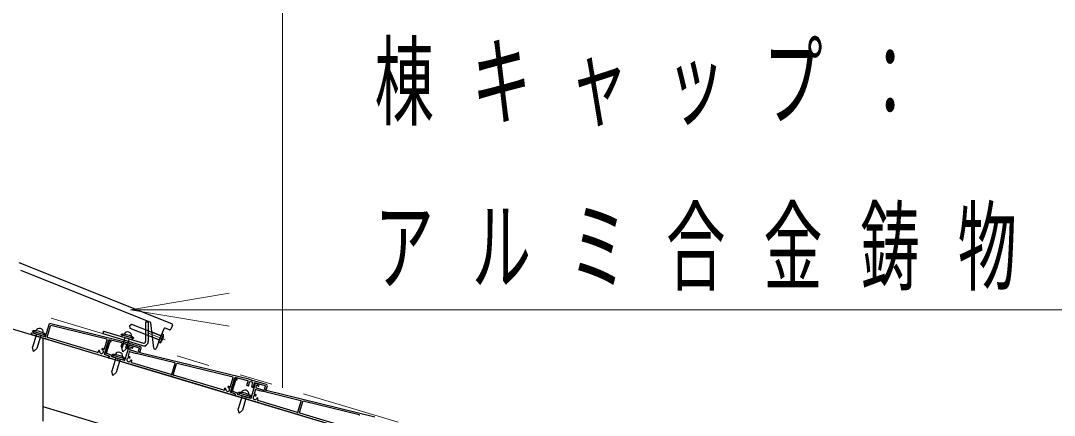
# Model space of a CAD drawing. Units: millimetres on the paper. Extents: x -365 to 0, y 0 to 257.
# Drawn here: x -105.81 to -74.41, y 226.2 to 238.19 of the extents above; entities that cross this region are included whole.
import ezdxf

# ---------------------------------------------------------------- set-up
doc = ezdxf.new("R2010")
doc.units = ezdxf.units.MM
for name, pattern in [('USER1', [4.5, 2.5, -2]), ('USER2', [6, 3, -1, 1, -1]), ('USER3', [8, 3, -1, 1, -1, 1, -1])]:
    doc.linetypes.add(name, pattern=pattern)
doc.layers.add('1_30', color=190, linetype='Continuous', lineweight=25)
doc.styles.add('ＭＳ ゴシック', font='')
doc.styles.get('ＭＳ ゴシック').set_extended_font_data('MS Gothic')

msp = doc.modelspace()

# ---------------------------------------------------------------- linework, layer by layer
at = {"layer": '1_30', "color": 7, "lineweight": 13}
for p, q in [((-97.852, 227.034), (-97.852, 239.789)), ((-102.471, 229.408), (-99.471, 229.908)), ((-102.471, 229.408), (-99.471, 229.408)), ((-99.471, 228.908), (-102.471, 229.408))]:
    msp.add_line(p, q, dxfattribs=at)
at = {"layer": '1_30', "color": 2}
for p, q in [((-101.216, 228.983), (-105.854, 230.828)), ((-101.877, 229.03), (-105.807, 230.595)), ((-101.761, 228.235), (-101.856, 229.004)), ((-101.198, 228.94), (-101.247, 228.816)), ((-101.458, 228.828), (-101.697, 228.227)), ((-101.29, 228.797), (-101.414, 228.846))]:
    msp.add_line(p, q, dxfattribs=at)
at = {"layer": '1_30'}
for p, q in [((-105.05, 228.592), (-104.932, 228.985)), ((-105.003, 228.578), (-104.901, 228.916)), ((-102.711, 228.443), (-104.932, 228.985)), ((-103.19, 228.509), (-104.889, 228.923)), ((-105.486, 228.65), (-105.468, 228.707)), ((-105.063, 228.523), (-105.486, 228.649)), ((-105.063, 228.585), (-105.468, 228.707)), ((-103.472, 228.108), (-104.996, 228.565)), ((-105.042, 228.534), (-105.063, 228.523)), ((-105.042, 228.534), (-105.031, 228.513)), ((-103.149, 227.948), (-105.031, 228.513)), ((-103.266, 228.219), (-103.183, 228.496)), ((-103.263, 228.055), (-103.134, 228.485)), ((-103.247, 228.05), (-103.126, 228.453)), ((-103.201, 228.086), (-103.103, 228.414)), ((-102.736, 228.398), (-103.122, 228.492)), ((-103.069, 228.446), (-103.113, 228.46)), ((-103.069, 228.427), (-103.096, 228.421)), ((-102.756, 228.293), (-102.729, 228.385)), ((-102.721, 228.272), (-102.749, 228.281)), ((-102.631, 228.42), (-102.711, 228.443)), ((-102.708, 228.279), (-102.68, 228.372)), ((-102.668, 228.378), (-102.591, 228.355)), ((-102.64, 227.869), (-102.505, 228.319)), ((-102.62, 228.399), (-102.631, 228.42)), ((-102.62, 228.399), (-102.599, 228.41)), ((-102.612, 228.25), (-102.585, 228.343)), ((-102.606, 228.238), (-102.577, 228.229)), ((-102.168, 228.281), (-102.599, 228.41)), ((-102.565, 228.236), (-102.537, 228.329)), ((-102.208, 228.24), (-102.524, 228.335)), ((-102.492, 228.326), (-102.4, 228.298)), ((-102.49, 228.196), (-102.471, 228.257)), ((-102.459, 228.263), (-102.444, 228.259)), ((-102.439, 228.256), (-102.424, 228.237)), ((-102.407, 228.241), (-102.393, 228.285)), ((-102.181, 228.121), (-102.146, 228.239)), ((-103.133, 227.997), (-103.257, 228.043)), ((-103.117, 227.992), (-103.241, 228.038)), ((-103.056, 228.022), (-103.195, 228.074)), ((-103.136, 227.955), (-103.127, 227.984)), ((-103.12, 227.95), (-103.111, 227.98)), ((-101.231, 227.373), (-103.113, 227.938)), ((-103.055, 227.993), (-103.05, 228.01)), ((-102.866, 227.926), (-103.048, 227.981)), ((-102.855, 227.906), (-102.866, 227.926)), ((-102.51, 228.129), (-102.547, 228.003)), ((-102.497, 228.136), (-102.301, 228.077)), ((-102.483, 228.184), (-102.25, 228.114)), ((-101.126, 227.79), (-102.301, 228.077)), ((-102.216, 228.128), (-102.242, 228.114)), ((-102.2, 228.119), (-102.232, 228.179)), ((-102.21, 228.201), (-102.202, 228.228)), ((-102.192, 228.105), (-102.203, 228.124)), ((-98.88, 227.294), (-102.186, 228.1)), ((-102.855, 227.906), (-102.834, 227.917)), ((-102.652, 227.862), (-102.834, 227.917)), ((-101.232, 227.436), (-102.436, 227.797)), ((-101.219, 227.443), (-101.119, 227.778)), ((-101.171, 227.428), (-101.07, 227.767)), ((-99.358, 227.359), (-101.058, 227.774)), ((-101.211, 227.384), (-101.231, 227.373)), ((-101.211, 227.384), (-101.199, 227.364)), ((-99.317, 226.799), (-101.199, 227.364)), ((-99.641, 226.959), (-101.165, 227.416)), ((-99.434, 227.07), (-99.351, 227.347)), ((-99.431, 226.906), (-99.302, 227.336)), ((-99.415, 226.901), (-99.295, 227.304)), ((-98.904, 227.249), (-99.29, 227.343)), ((-99.237, 227.297), (-99.282, 227.31)), ((-99.37, 226.937), (-99.272, 227.265)), ((-99.238, 227.278), (-99.264, 227.271)), ((-98.934, 227.112), (-98.897, 227.236)), ((-98.899, 227.091), (-98.928, 227.1)), ((-98.887, 227.098), (-98.849, 227.222)), ((-98.8, 227.27), (-98.88, 227.294)), ((-98.837, 227.229), (-98.76, 227.206)), ((-98.809, 226.719), (-98.674, 227.17)), ((-98.789, 227.249), (-98.8, 227.27)), ((-98.791, 227.069), (-98.753, 227.194)), ((-98.789, 227.249), (-98.768, 227.261)), ((-98.784, 227.057), (-98.755, 227.048)), ((-98.337, 227.131), (-98.768, 227.261)), ((-98.743, 227.055), (-98.706, 227.179)), ((-98.377, 227.091), (-98.693, 227.186)), ((-98.666, 226.986), (-98.47, 226.928)), ((-98.661, 227.176), (-98.569, 227.149)), ((-98.658, 227.047), (-98.64, 227.107)), ((-98.652, 227.034), (-98.418, 226.964)), ((-98.628, 227.114), (-98.612, 227.109)), ((-98.608, 227.106), (-98.593, 227.088)), ((-98.575, 227.091), (-98.562, 227.136)), ((-98.369, 226.97), (-98.401, 227.03)), ((-98.378, 227.051), (-98.37, 227.079)), ((-98.35, 226.972), (-98.315, 227.09)), ((-99.302, 226.847), (-99.425, 226.893)), ((-99.286, 226.842), (-99.409, 226.889)), ((-99.225, 226.873), (-99.364, 226.925)), ((-99.305, 226.806), (-99.296, 226.835)), ((-99.289, 226.801), (-99.28, 226.83)), ((-97.4, 226.224), (-99.282, 226.788)), ((-99.224, 226.844), (-99.219, 226.861)), ((-99.035, 226.777), (-99.217, 226.831)), ((-99.024, 226.756), (-99.035, 226.777)), ((-99.024, 226.756), (-99.003, 226.767)), ((-98.821, 226.713), (-99.003, 226.767)), ((-98.678, 226.98), (-98.716, 226.854)), ((-97.295, 226.641), (-98.47, 226.928)), ((-98.385, 226.979), (-98.411, 226.965)), ((-98.361, 226.956), (-98.371, 226.975)), ((-95.049, 226.145), (-98.355, 226.951)), ((-97.4, 226.286), (-98.605, 226.648)), ((-97.388, 226.293), (-97.287, 226.628)), ((-97.34, 226.279), (-97.238, 226.617)), ((-95.527, 226.21), (-97.226, 226.624)), ((-97.379, 226.235), (-97.4, 226.224)), ((-97.379, 226.235), (-97.368, 226.214)), ((-95.486, 225.65), (-97.368, 226.214)), ((-95.809, 225.809), (-97.333, 226.266))]:
    msp.add_line(p, q, dxfattribs=at)
at = {"layer": '1_30', "color": 7, "linetype": 'USER3', "lineweight": 13}
msp.add_line((-104.883, 229.151), (-56.146, 214.53), dxfattribs=at)
at = {"layer": '1_30', "color": 7}
for p, q in [((-102.498, 228.919), (-102.437, 228.966)), ((-102.498, 228.919), (-102.487, 228.842)), ((-102.437, 228.966), (-101.544, 228.611)), ((-60.976, 215.297), (-106.185, 228.86)), ((-105.325, 228.664), (-105.445, 228.264)), ((-105.438, 228.75), (-105.433, 228.766)), ((-105.055, 228.635), (-105.438, 228.75)), ((-105.42, 228.693), (-105.406, 228.74)), ((-105.101, 228.597), (-105.42, 228.693)), ((-105.344, 228.774), (-105.347, 228.763)), ((-105.197, 228.625), (-105.317, 228.225)), ((-105.12, 228.707), (-105.124, 228.696)), ((-105.101, 228.597), (-105.087, 228.645)), ((-105.055, 228.635), (-105.05, 228.651)), ((-102.755, 228.645), (-102.75, 228.661)), ((-102.372, 228.53), (-102.755, 228.645)), ((-102.738, 228.587), (-102.723, 228.635)), ((-102.418, 228.492), (-102.738, 228.587)), ((-102.642, 228.559), (-102.733, 228.254)), ((-102.661, 228.669), (-102.664, 228.658)), ((-102.487, 228.842), (-101.593, 228.487)), ((-102.437, 228.602), (-102.441, 228.591)), ((-101.62, 228.42), (-101.517, 228.677)), ((-101.565, 228.404), (-101.467, 228.652)), ((-101.517, 228.677), (-101.467, 228.652)), ((-105.414, 228.134), (-105.445, 228.264)), ((-105.125, 226.02), (-105.125, 228.541)), ((-102.702, 228.124), (-102.733, 228.254)), ((-102.514, 228.52), (-102.605, 228.216)), ((-102.418, 228.492), (-102.404, 228.539)), ((-102.372, 228.53), (-102.367, 228.546)), ((-101.62, 228.42), (-101.565, 228.404)), ((-105.414, 228.134), (-105.317, 228.225)), ((-102.914, 227.941), (-103.034, 227.54)), ((-103.028, 228.027), (-103.023, 228.043)), ((-102.644, 227.912), (-103.028, 228.027)), ((-103.01, 227.969), (-102.996, 228.017)), ((-102.691, 227.874), (-103.01, 227.969)), ((-102.933, 228.051), (-102.937, 228.04)), ((-102.71, 227.984), (-102.713, 227.973)), ((-102.702, 228.124), (-102.605, 228.216)), ((-102.644, 227.912), (-102.64, 227.928)), ((-102.221, 228.194), (-102.222, 228.194)), ((-102.786, 227.902), (-102.907, 227.502)), ((-102.691, 227.874), (-102.676, 227.921)), ((-103.004, 227.411), (-103.034, 227.54)), ((-103.004, 227.411), (-102.907, 227.502)), ((-98.389, 227.044), (-98.391, 227.045)), ((-99.083, 226.791), (-99.203, 226.391)), ((-99.196, 226.877), (-99.191, 226.893)), ((-98.813, 226.763), (-99.196, 226.877)), ((-99.179, 226.82), (-99.164, 226.868)), ((-98.859, 226.724), (-99.179, 226.82)), ((-99.102, 226.901), (-99.105, 226.891)), ((-98.955, 226.753), (-99.075, 226.353)), ((-98.879, 226.834), (-98.882, 226.824)), ((-98.859, 226.724), (-98.845, 226.772)), ((-98.813, 226.763), (-98.808, 226.778)), ((-62.316, 213.611), (-105.125, 226.454)), ((-99.172, 226.261), (-99.203, 226.391)), ((-99.172, 226.261), (-99.075, 226.353))]:
    msp.add_line(p, q, dxfattribs=at)
at = {"layer": '1_30', "color": 4}
for p, q in [((-102.012, 229.037), (-101.935, 229.037)), ((-102.012, 229.037), (-102.012, 228.442)), ((-101.935, 229.037), (-101.935, 228.442)), ((-103.289, 228.753), (-103.311, 228.68)), ((-103.311, 228.68), (-102.103, 228.317)), ((-103.289, 228.753), (-102.081, 228.391))]:
    msp.add_line(p, q, dxfattribs=at)
at = {"layer": '1_30', "color": 7, "linetype": 'USER2', "lineweight": 13}
msp.add_line((-101.414, 228.487), (-101.951, 228.701), dxfattribs=at)
at = {"layer": '1_30', "color": 7, "linetype": 'USER1', "lineweight": 13}
for p, q in [((-101.541, 228.619), (-101.822, 228.731)), ((-101.596, 228.479), (-101.801, 228.561))]:
    msp.add_line(p, q, dxfattribs=at)
at = {"layer": '1_30', "color": 7, "lineweight": 13}
msp.add_lwpolyline([(-102.471, 229.408), (-94.902, 229.408), (-73.64, 229.408)], dxfattribs=at)
at = {"layer": '1_30'}
for centre, radius, start, end in [((-104.891, 228.913), 0.01, 76.2962, 163.3008), ((-105.06, 228.595), 0.01, 253.3008, 343.3008), ((-104.993, 228.575), 0.01, 163.3008, 253.3008), ((-103.192, 228.499), 0.01, 343.3008, 76.2962), ((-103.124, 228.482), 0.01, 76.2962, 163.3008), ((-103.116, 228.45), 0.01, 73.3008, 163.3008), ((-103.093, 228.411), 0.01, 103.3008, 163.3008), ((-103.072, 228.437), 0.01, 283.3008, 73.3008), ((-102.747, 228.291), 0.01, 163.3008, 253.3008), ((-102.738, 228.388), 0.01, 343.3008, 76.2962), ((-102.718, 228.282), 0.01, 253.3008, 343.3008), ((-102.671, 228.369), 0.01, 73.3008, 163.3008), ((-102.603, 228.247), 0.01, 163.3008, 253.3008), ((-102.594, 228.346), 0.01, 343.3008, 73.3008), ((-102.511, 228.321), 0.01, 73.3008, 163.3008), ((-102.495, 228.316), 0.01, 73.3008, 163.3008), ((-102.462, 228.254), 0.01, 73.3008, 163.3008), ((-102.447, 228.249), 0.01, 39.2575, 73.3008), ((-102.416, 228.244), 0.01, 219.2575, 343.3008), ((-102.403, 228.288), 0.01, 343.3008, 73.3008), ((-102.211, 228.231), 0.01, 343.3008, 73.3008), ((-102.178, 228.249), 0.0333, 343.3008, 73.3008), ((-103.467, 228.124), 0.0167, 253.3008, 4.5434), ((-103.352, 228.133), 0.0983, 167.2758, 184.5434), ((-103.429, 228.15), 0.02, 347.2758, 167.2758), ((-103.352, 228.133), 0.0583, 167.2758, 69.3257), ((-103.325, 228.206), 0.02, 69.3257, 249.3257), ((-103.352, 228.133), 0.0983, 52.0581, 69.3257), ((-103.282, 228.224), 0.0167, 232.0581, 343.3008), ((-103.253, 228.052), 0.01, 163.3008, 249.4867), ((-103.237, 228.047), 0.01, 163.3008, 249.4867), ((-103.191, 228.084), 0.01, 163.3008, 249.4867), ((-103.146, 227.958), 0.01, 253.3008, 343.3008), ((-103.137, 227.987), 0.01, 343.3008, 69.4867), ((-103.111, 227.947), 0.01, 163.3008, 253.3008), ((-103.121, 227.982), 0.01, 343.3008, 69.4867), ((-103.06, 228.013), 0.01, 343.3008, 69.4867), ((-103.045, 227.99), 0.01, 163.3008, 253.3008), ((-102.522, 227.884), 0.0583, 77.2758, 339.3257), ((-102.574, 228.239), 0.01, 253.3008, 343.3008), ((-102.531, 227.999), 0.0167, 163.3008, 274.5434), ((-102.522, 227.884), 0.0983, 77.2758, 94.5434), ((-102.5, 228.126), 0.01, 73.3008, 163.3008), ((-102.505, 227.96), 0.02, 257.2758, 77.2758), ((-102.48, 228.193), 0.01, 163.3008, 253.3008), ((-102.247, 228.123), 0.01, 253.3008, 298.3008), ((-102.223, 228.184), 0.01, 82.828, 208.3008), ((-102.219, 228.204), 0.01, 262.828, 343.3008), ((-102.211, 228.12), 0.01, 28.3008, 118.3008), ((-102.211, 228.12), 0.01, 28.3008, 118.3008), ((-102.191, 228.124), 0.01, 208.3008, 343.3008), ((-102.184, 228.11), 0.01, 208.3008, 256.2962), ((-102.65, 227.872), 0.01, 253.3008, 343.3008), ((-102.449, 227.856), 0.02, 339.3257, 159.3257), ((-102.432, 227.813), 0.0167, 142.0581, 253.3008), ((-102.522, 227.884), 0.0983, 322.0581, 339.3257), ((-101.128, 227.781), 0.01, 343.3008, 76.2962), ((-101.06, 227.764), 0.01, 76.2962, 163.3008), ((-101.229, 227.445), 0.01, 253.3008, 343.3008), ((-101.162, 227.425), 0.01, 163.3008, 253.3008), ((-99.361, 227.35), 0.01, 343.3008, 76.2962), ((-99.293, 227.333), 0.01, 76.2962, 163.3008), ((-99.285, 227.301), 0.01, 73.3008, 163.3008), ((-99.24, 227.287), 0.01, 283.3008, 73.3008), ((-99.521, 226.984), 0.0983, 167.2758, 184.5434), ((-99.598, 227.001), 0.02, 347.2758, 167.2758), ((-99.521, 226.984), 0.0583, 167.2758, 69.3257), ((-99.493, 227.057), 0.02, 69.3257, 249.3257), ((-99.521, 226.984), 0.0983, 52.0581, 69.3257), ((-99.45, 227.074), 0.0167, 232.0581, 343.3008), ((-99.262, 227.262), 0.01, 103.3008, 163.3008), ((-98.925, 227.109), 0.01, 163.3008, 253.3008), ((-98.907, 227.239), 0.01, 343.3008, 76.2962), ((-98.896, 227.101), 0.01, 253.3008, 343.3008), ((-98.84, 227.219), 0.01, 73.3008, 163.3008), ((-98.781, 227.066), 0.01, 163.3008, 253.3008), ((-98.763, 227.196), 0.01, 343.3008, 73.3008), ((-98.752, 227.058), 0.01, 253.3008, 343.3008), ((-98.696, 227.176), 0.01, 73.3008, 163.3008), ((-98.669, 226.977), 0.01, 73.3008, 163.3008), ((-98.664, 227.167), 0.01, 73.3008, 163.3008), ((-98.649, 227.044), 0.01, 163.3008, 253.3008), ((-98.631, 227.104), 0.01, 73.3008, 163.3008), ((-98.615, 227.1), 0.01, 39.2575, 73.3008), ((-98.585, 227.094), 0.01, 219.2575, 343.3008), ((-98.571, 227.139), 0.01, 343.3008, 73.3008), ((-98.392, 227.035), 0.01, 82.828, 208.3008), ((-98.388, 227.054), 0.01, 262.828, 343.3008), ((-98.38, 227.081), 0.01, 343.3008, 73.3008), ((-98.347, 227.099), 0.0333, 343.3008, 73.3008), ((-99.636, 226.975), 0.0167, 253.3008, 4.5434), ((-99.422, 226.903), 0.01, 163.3008, 249.4867), ((-99.406, 226.898), 0.01, 163.3008, 249.4867), ((-99.36, 226.934), 0.01, 163.3008, 249.4867), ((-99.314, 226.808), 0.01, 253.3008, 343.3008), ((-99.306, 226.838), 0.01, 343.3008, 69.4867), ((-99.279, 226.798), 0.01, 163.3008, 253.3008), ((-99.29, 226.833), 0.01, 343.3008, 69.4867), ((-99.228, 226.863), 0.01, 343.3008, 69.4867), ((-99.214, 226.841), 0.01, 163.3008, 253.3008), ((-98.818, 226.722), 0.01, 253.3008, 343.3008), ((-98.691, 226.735), 0.0583, 77.2758, 339.3257), ((-98.7, 226.849), 0.0167, 163.3008, 274.5434), ((-98.691, 226.735), 0.0983, 77.2758, 94.5434), ((-98.674, 226.811), 0.02, 257.2758, 77.2758), ((-98.618, 226.707), 0.02, 339.3257, 159.3257), ((-98.6, 226.664), 0.0167, 142.0581, 253.3008), ((-98.691, 226.735), 0.0983, 322.0581, 339.3257), ((-98.416, 226.974), 0.01, 253.3008, 298.3008), ((-98.38, 226.97), 0.01, 28.3008, 118.3008), ((-98.38, 226.97), 0.01, 28.3008, 118.3008), ((-98.36, 226.975), 0.01, 208.3008, 343.3008), ((-98.352, 226.961), 0.01, 208.3008, 256.2962), ((-97.297, 226.631), 0.01, 343.3008, 76.2962), ((-97.229, 226.615), 0.01, 76.2962, 163.3008), ((-97.397, 226.296), 0.01, 253.3008, 343.3008), ((-97.33, 226.276), 0.01, 163.3008, 253.3008), ((-95.53, 226.2), 0.01, 343.3008, 76.2962)]:
    msp.add_arc(centre, radius, start, end, dxfattribs=at)
at = {"layer": '1_30', "color": 2}
for centre, start, end in [((-101.889, 229), 7.1, 68.3), ((-101.229, 228.952), 338.3, 68.3), ((-101.427, 228.815), 68.3, 158.3), ((-101.278, 228.828), 248.3, 338.3), ((-101.728, 228.239), 187.1, 343.3)]:
    msp.add_arc(centre, 0.0333, start, end, dxfattribs=at)
at = {"layer": '1_30', "color": 7}
for centre, radius, start, end in [((-105.409, 228.15), 0.617, 54.3761, 92.2254), ((-105.238, 228.719), 0.119, 354.0124, 152.5891), ((-102.726, 228.045), 0.617, 54.3761, 92.2254), ((-102.556, 228.614), 0.119, 354.0124, 152.5891), ((-101.813, 228.646), 0.347, 315.6871, 0.9129), ((-102.999, 227.427), 0.617, 54.3761, 92.2254), ((-102.828, 227.996), 0.119, 354.0124, 152.5891), ((-99.168, 226.277), 0.617, 54.3761, 92.2254), ((-98.997, 226.847), 0.119, 354.0124, 152.5891)]:
    msp.add_arc(centre, radius, start, end, dxfattribs=at)
at = {"layer": '1_30', "color": 4}
for radius in [0.13, 0.0533]:
    msp.add_arc((-102.065, 228.442), radius, 253.3008, 0, dxfattribs=at)

# ---------------------------------------------------------------- texts
at = {"layer": '1_30', "color": 7, "char_height": 2.199, "attachment_point": 4, "style": 'ＭＳ ゴシック'}
for s, insert in [('\\T1.64;\\W0.6;棟キャップ：', (-95.057, 236.208)), ('\\T1.64;\\W0.6;アルミ合金鋳物', (-95.057, 231.208))]:
    msp.add_mtext(s, dxfattribs=dict(at, insert=insert))

doc.saveas('drawing.dxf')
